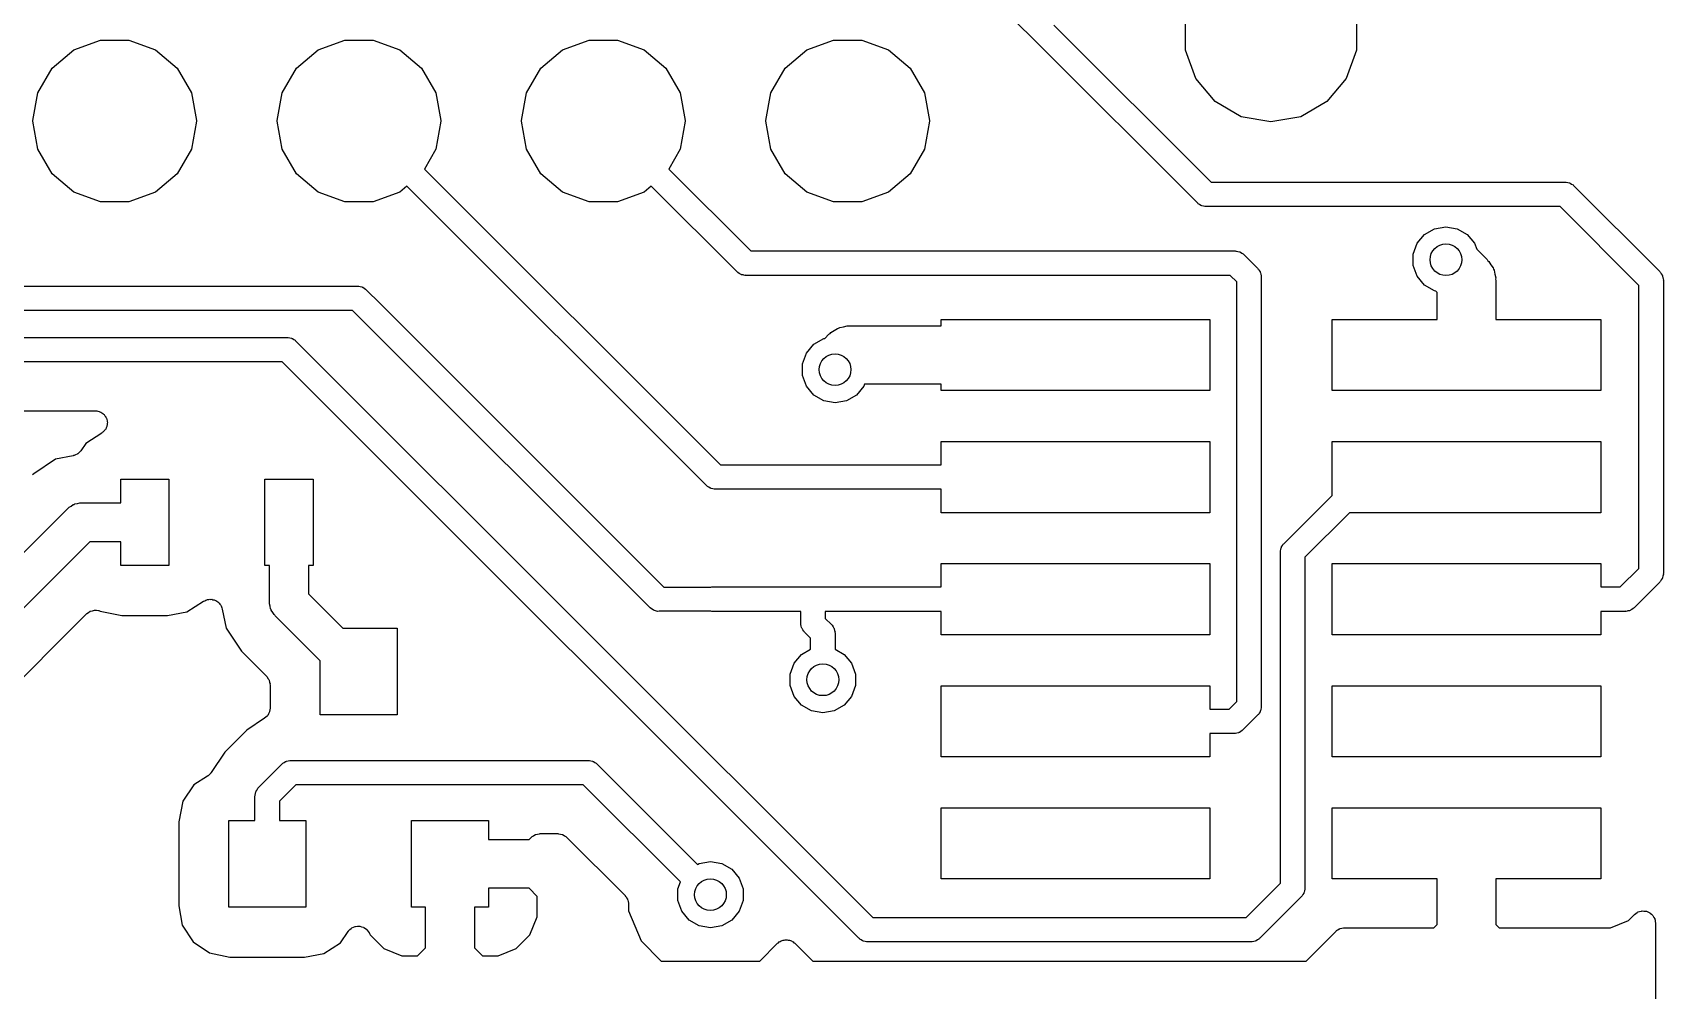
# Model space of a CAD drawing. Extents: x -71.9 to -7.4, y 11.1 to 59.4.
# Drawn here: x -24.34 to -7.39, y 41.11 to 51.07 of the extents above; entities that cross this region are included whole.
import ezdxf

# ---------------------------------------------------------------- set-up
doc = ezdxf.new("R2010")
doc.units = 0
doc.header["$MEASUREMENT"] = 0
doc.layers.add('BLACK', color=7, linetype='CONTINUOUS')

msp = doc.modelspace()

# ---------------------------------------------------------------- linework, layer by layer
at = {"layer": 'Black'}
for p, q in [((-13.9064, 50.9682), (-14.6512, 51.713)), ((-12.3594, 50.886), (-12.3594, 51.1998)), ((-10.5799, 51.1998), (-10.5799, 50.886)), ((-13.7268, 51.1478), (-12.0927, 49.5137)), ((-24.1411, 50.6996), (-23.915, 50.8894)), ((-23.915, 50.8894), (-23.6376, 50.9903)), ((-23.6376, 50.9903), (-23.3424, 50.9903)), ((-23.3424, 50.9903), (-23.065, 50.8894)), ((-23.065, 50.8894), (-22.8389, 50.6996)), ((-21.6011, 50.6996), (-21.375, 50.8894)), ((-21.375, 50.8894), (-21.0976, 50.9903)), ((-21.0976, 50.9903), (-20.8024, 50.9903)), ((-20.8024, 50.9903), (-20.525, 50.8894)), ((-20.525, 50.8894), (-20.2989, 50.6996)), ((-19.0611, 50.6996), (-18.835, 50.8894)), ((-18.835, 50.8894), (-18.5576, 50.9903)), ((-18.5576, 50.9903), (-18.2624, 50.9903)), ((-18.2624, 50.9903), (-17.985, 50.8894)), ((-17.985, 50.8894), (-17.7589, 50.6996)), ((-16.5211, 50.6996), (-16.295, 50.8894)), ((-16.295, 50.8894), (-16.0176, 50.9903)), ((-16.0176, 50.9903), (-15.7224, 50.9903)), ((-15.7224, 50.9903), (-15.445, 50.8894)), ((-15.445, 50.8894), (-15.2189, 50.6996)), ((-12.2351, 49.2969), (-13.9064, 50.9682)), ((-13.9064, 50.9682), (-13.9064, 50.9682)), ((-12.252, 50.5912), (-12.3594, 50.886)), ((-10.5799, 50.886), (-10.6872, 50.5912)), ((-24.2887, 50.444), (-24.1411, 50.6996)), ((-22.8389, 50.6996), (-22.6913, 50.444)), ((-21.7487, 50.444), (-21.6011, 50.6996)), ((-20.2989, 50.6996), (-20.1513, 50.444)), ((-19.2087, 50.444), (-19.0611, 50.6996)), ((-17.7589, 50.6996), (-17.6113, 50.444)), ((-16.6687, 50.444), (-16.5211, 50.6996)), ((-15.2189, 50.6996), (-15.0713, 50.444)), ((-12.0504, 50.3508), (-12.252, 50.5912)), ((-10.6872, 50.5912), (-10.8889, 50.3508)), ((-24.34, 50.1532), (-24.2887, 50.444)), ((-22.6913, 50.444), (-22.64, 50.1532)), ((-21.8, 50.1532), (-21.7487, 50.444)), ((-20.1513, 50.444), (-20.1, 50.1532)), ((-19.26, 50.1532), (-19.2087, 50.444)), ((-17.6113, 50.444), (-17.56, 50.1532)), ((-16.72, 50.1532), (-16.6687, 50.444)), ((-15.0713, 50.444), (-15.02, 50.1532)), ((-11.7786, 50.1939), (-12.0504, 50.3508)), ((-10.8889, 50.3508), (-11.1606, 50.1939)), ((-11.4696, 50.1395), (-11.7786, 50.1939)), ((-11.1606, 50.1939), (-11.4696, 50.1395)), ((-24.34, 50.1468), (-24.34, 50.1532)), ((-24.2887, 49.856), (-24.34, 50.1468)), ((-22.64, 50.1468), (-22.6913, 49.856)), ((-22.64, 50.1532), (-22.64, 50.1468)), ((-21.8, 50.1468), (-21.8, 50.1532)), ((-21.7487, 49.856), (-21.8, 50.1468)), ((-20.1, 50.1468), (-20.1513, 49.856)), ((-20.1, 50.1532), (-20.1, 50.1468)), ((-19.26, 50.1468), (-19.26, 50.1532)), ((-19.2087, 49.856), (-19.26, 50.1468)), ((-17.56, 50.1468), (-17.6113, 49.856)), ((-17.56, 50.1532), (-17.56, 50.1468)), ((-16.72, 50.1468), (-16.72, 50.1532)), ((-16.6687, 49.856), (-16.72, 50.1468)), ((-15.02, 50.1468), (-15.0713, 49.856)), ((-15.02, 50.1532), (-15.02, 50.1468)), ((-24.1411, 49.6004), (-24.2887, 49.856)), ((-22.6913, 49.856), (-22.8389, 49.6004)), ((-21.6011, 49.6004), (-21.7487, 49.856)), ((-20.1513, 49.856), (-20.2703, 49.6499)), ((-19.0611, 49.6004), (-19.2087, 49.856)), ((-17.6113, 49.856), (-17.7303, 49.6499)), ((-16.5211, 49.6004), (-16.6687, 49.856)), ((-15.0713, 49.856), (-15.2189, 49.6004)), ((-23.915, 49.4106), (-24.1411, 49.6004)), ((-22.8389, 49.6004), (-23.065, 49.4106)), ((-21.375, 49.4106), (-21.6011, 49.6004)), ((-20.2703, 49.6499), (-17.1928, 46.5724)), ((-18.835, 49.4106), (-19.0611, 49.6004)), ((-17.7303, 49.6499), (-16.8778, 48.7974)), ((-16.295, 49.4106), (-16.5211, 49.6004)), ((-15.2189, 49.6004), (-15.445, 49.4106)), ((-12.0927, 49.5137), (-8.4115, 49.5137)), ((-8.4115, 49.5137), (-8.406, 49.5127)), ((-8.406, 49.5127), (-8.4004, 49.5132)), ((-8.4004, 49.5132), (-8.3844, 49.5089)), ((-8.3844, 49.5089), (-8.368, 49.5061)), ((-8.368, 49.5061), (-8.3632, 49.5033)), ((-8.3632, 49.5033), (-8.3578, 49.5018)), ((-8.3578, 49.5018), (-8.3442, 49.4923)), ((-23.6376, 49.3097), (-23.915, 49.4106)), ((-23.065, 49.4106), (-23.3424, 49.3097)), ((-21.0976, 49.3097), (-21.375, 49.4106)), ((-20.525, 49.4106), (-20.8024, 49.3097)), ((-20.4517, 49.4721), (-20.525, 49.4106)), ((-17.3405, 46.3609), (-20.4517, 49.4721)), ((-18.5576, 49.3097), (-18.835, 49.4106)), ((-17.985, 49.4106), (-18.2624, 49.3097)), ((-17.9117, 49.4721), (-17.985, 49.4106)), ((-17.0202, 48.5806), (-17.9117, 49.4721)), ((-16.0176, 49.3097), (-16.295, 49.4106)), ((-15.445, 49.4106), (-15.7224, 49.3097)), ((-8.3442, 49.4923), (-8.3299, 49.484)), ((-8.3299, 49.484), (-8.3262, 49.4797)), ((-8.3262, 49.4797), (-8.3217, 49.4765)), ((-8.3217, 49.4765), (-7.4276, 48.5824)), ((-23.3424, 49.3097), (-23.6376, 49.3097)), ((-20.8024, 49.3097), (-21.0976, 49.3097)), ((-18.2624, 49.3097), (-18.5576, 49.3097)), ((-15.7224, 49.3097), (-16.0176, 49.3097)), ((-12.2305, 49.2937), (-12.2351, 49.2969)), ((-12.2269, 49.2894), (-12.2305, 49.2937)), ((-12.2125, 49.2811), (-12.2269, 49.2894)), ((-12.199, 49.2716), (-12.2125, 49.2811)), ((-12.1936, 49.2702), (-12.199, 49.2716)), ((-12.1887, 49.2674), (-12.1936, 49.2702)), ((-12.1724, 49.2645), (-12.1887, 49.2674)), ((-12.1563, 49.2602), (-12.1724, 49.2645)), ((-12.1508, 49.2607), (-12.1563, 49.2602)), ((-12.1453, 49.2597), (-12.1508, 49.2607)), ((-8.4641, 49.2597), (-12.1453, 49.2597)), ((-7.6444, 48.44), (-8.4641, 49.2597)), ((-9.8722, 48.9697), (-9.7687, 49.0295)), ((-9.7687, 49.0295), (-9.651, 49.0502)), ((-9.651, 49.0502), (-9.5333, 49.0295)), ((-9.5333, 49.0295), (-9.4298, 48.9697)), ((-9.99, 48.7658), (-9.9491, 48.8781)), ((-9.9491, 48.8781), (-9.8722, 48.9697)), ((-9.4298, 48.9697), (-9.3529, 48.8781)), ((-9.3529, 48.8781), (-9.3305, 48.8166)), ((-16.8778, 48.7974), (-16.57, 48.7974)), ((-16.57, 48.7974), (-11.8405, 48.7974)), ((-11.8405, 48.7974), (-11.835, 48.7965)), ((-11.835, 48.7965), (-11.8294, 48.797)), ((-11.8294, 48.797), (-11.8134, 48.7927)), ((-11.8134, 48.7927), (-11.797, 48.7898)), ((-11.797, 48.7898), (-11.7922, 48.787)), ((-11.7922, 48.787), (-11.7868, 48.7855)), ((-11.7868, 48.7855), (-11.7732, 48.776)), ((-11.7732, 48.776), (-11.7588, 48.7677)), ((-11.7588, 48.7677), (-11.7553, 48.7634)), ((-11.7553, 48.7634), (-11.7507, 48.7602)), ((-11.7507, 48.7602), (-11.6084, 48.618)), ((-9.99, 48.6462), (-9.99, 48.7658)), ((-9.3305, 48.8166), (-9.2216, 48.7077)), ((-9.2216, 48.7077), (-9.2139, 48.6967)), ((-9.2139, 48.6967), (-9.2036, 48.6881)), ((-9.2036, 48.6881), (-9.1837, 48.6536)), ((-9.1837, 48.6536), (-9.1609, 48.621)), ((-17.0157, 48.5774), (-17.0202, 48.5806)), ((-17.0121, 48.5732), (-17.0157, 48.5774)), ((-16.9977, 48.5649), (-17.0121, 48.5732)), ((-16.9841, 48.5553), (-16.9977, 48.5649)), ((-16.9787, 48.5539), (-16.9841, 48.5553)), ((-16.9739, 48.5511), (-16.9787, 48.5539)), ((-16.9575, 48.5482), (-16.9739, 48.5511)), ((-16.9415, 48.5439), (-16.9575, 48.5482)), ((-16.9359, 48.5444), (-16.9415, 48.5439)), ((-16.9304, 48.5434), (-16.9359, 48.5444)), ((-16.57, 48.5434), (-16.9304, 48.5434)), ((-11.8931, 48.5434), (-16.57, 48.5434)), ((-11.8252, 48.4756), (-11.8931, 48.5434)), ((-11.6084, 48.618), (-11.6052, 48.6134)), ((-11.6052, 48.6134), (-11.601, 48.6098)), ((-11.601, 48.6098), (-11.5927, 48.5955)), ((-11.5927, 48.5955), (-11.5831, 48.5819)), ((-11.5831, 48.5819), (-11.5817, 48.5765)), ((-11.5817, 48.5765), (-11.5789, 48.5716)), ((-11.5789, 48.5716), (-11.576, 48.5553)), ((-11.576, 48.5553), (-11.5717, 48.5393)), ((-11.5717, 48.5393), (-11.5722, 48.5337)), ((-11.5722, 48.5337), (-11.5712, 48.5282)), ((-11.5712, 48.5282), (-11.5712, 44.0578)), ((-9.9491, 48.5339), (-9.99, 48.6462)), ((-9.8722, 48.4423), (-9.9491, 48.5339)), ((-9.1609, 48.621), (-9.1574, 48.608)), ((-9.1574, 48.608), (-9.1507, 48.5964)), ((-9.1507, 48.5964), (-9.1438, 48.5572)), ((-9.1438, 48.5572), (-9.1335, 48.5187)), ((-9.1335, 48.5187), (-9.1347, 48.5053)), ((-9.1347, 48.5053), (-9.1323, 48.4921)), ((-9.1323, 48.4921), (-9.1323, 48.0854)), ((-7.4276, 48.5824), (-7.4244, 48.5779)), ((-7.4244, 48.5779), (-7.4201, 48.5743)), ((-7.4201, 48.5743), (-7.4118, 48.5599)), ((-7.4118, 48.5599), (-7.4023, 48.5463)), ((-7.4023, 48.5463), (-7.4009, 48.5409)), ((-7.4009, 48.5409), (-7.3981, 48.5361)), ((-7.3981, 48.5361), (-7.3952, 48.5197)), ((-7.3952, 48.5197), (-7.3909, 48.5037)), ((-7.3909, 48.5037), (-7.3914, 48.4981)), ((-7.3914, 48.4981), (-7.3904, 48.4926)), ((-7.3904, 48.4926), (-7.3904, 45.4436)), ((-52.052, 48.4317), (-20.9642, 48.4317)), ((-20.9642, 48.4317), (-20.9587, 48.4307)), ((-20.9587, 48.4307), (-20.9531, 48.4312)), ((-20.9531, 48.4312), (-20.9371, 48.4269)), ((-20.9371, 48.4269), (-20.9207, 48.424)), ((-20.9207, 48.424), (-20.9159, 48.4212)), ((-20.9159, 48.4212), (-20.9105, 48.4198)), ((-20.9105, 48.4198), (-20.8969, 48.4103)), ((-20.8969, 48.4103), (-20.8825, 48.402)), ((-20.8825, 48.402), (-20.8789, 48.3977)), ((-20.8789, 48.3977), (-20.8744, 48.3945)), ((-20.8744, 48.3945), (-20.7302, 48.2504)), ((-11.8252, 44.1104), (-11.8252, 48.4756)), ((-9.7687, 48.3825), (-9.8722, 48.4423)), ((-9.7564, 48.3804), (-9.7687, 48.3825)), ((-9.7419, 48.3659), (-9.7564, 48.3804)), ((-9.7419, 48.0854), (-9.7419, 48.3659)), ((-7.6444, 45.4962), (-7.6444, 48.44)), ((-21.0168, 48.1777), (-52.1046, 48.1777)), ((-20.9098, 48.0707), (-21.0168, 48.1777)), ((-20.7302, 48.2504), (-17.7803, 45.3004)), ((-17.9247, 45.0856), (-20.9098, 48.0707)), ((-16.01, 47.9688), (-15.9774, 47.9916)), ((-15.9774, 47.9916), (-15.9645, 47.9951)), ((-15.9645, 47.9951), (-15.9528, 48.0018)), ((-15.9528, 48.0018), (-15.9136, 48.0087)), ((-15.9136, 48.0087), (-15.8752, 48.019)), ((-15.8752, 48.019), (-15.8618, 48.0179)), ((-15.8618, 48.0179), (-15.8486, 48.0202)), ((-15.8486, 48.0202), (-14.8996, 48.0202)), ((-14.8996, 48.0202), (-14.8996, 48.0854)), ((-14.8996, 48.0854), (-12.1046, 48.0854)), ((-12.1046, 48.0854), (-12.1046, 47.3454)), ((-10.8346, 47.3454), (-10.8346, 48.0854)), ((-10.8346, 48.0854), (-9.7419, 48.0854)), ((-9.1323, 48.0854), (-8.0396, 48.0854)), ((-8.0396, 48.0854), (-8.0396, 47.3454)), ((-52.2958, 47.8983), (-21.6957, 47.8983)), ((-21.6957, 47.8983), (-21.6902, 47.8973)), ((-21.6902, 47.8973), (-21.6846, 47.8978)), ((-21.6846, 47.8978), (-21.6686, 47.8935)), ((-21.6686, 47.8935), (-21.6522, 47.8906)), ((-21.6522, 47.8906), (-21.6474, 47.8878)), ((-21.6474, 47.8878), (-21.642, 47.8864)), ((-21.642, 47.8864), (-21.6284, 47.8769)), ((-21.6284, 47.8769), (-21.614, 47.8686)), ((-21.614, 47.8686), (-21.6105, 47.8643)), ((-21.6105, 47.8643), (-21.6059, 47.8611)), ((-21.6059, 47.8611), (-15.6099, 41.8651)), ((-16.2991, 47.7351), (-16.2223, 47.8267)), ((-16.2223, 47.8267), (-16.1187, 47.8865)), ((-16.1187, 47.8865), (-16.1064, 47.8886)), ((-16.1064, 47.8886), (-16.0641, 47.9309)), ((-16.0641, 47.9309), (-16.0531, 47.9386)), ((-16.0531, 47.9386), (-16.0445, 47.9489)), ((-16.0445, 47.9489), (-16.01, 47.9688)), ((-21.7483, 47.6443), (-51.6659, 47.6443)), ((-15.7523, 41.6483), (-21.7483, 47.6443)), ((-16.34, 47.6228), (-16.2991, 47.7351)), ((-16.34, 47.5032), (-16.34, 47.6228)), ((-16.2991, 47.3909), (-16.34, 47.5032)), ((-16.2223, 47.2993), (-16.2991, 47.3909)), ((-16.1187, 47.2395), (-16.2223, 47.2993)), ((-15.7797, 47.2993), (-15.8833, 47.2395)), ((-15.7029, 47.3909), (-15.7797, 47.2993)), ((-15.6957, 47.4106), (-15.7029, 47.3909)), ((-14.8996, 47.4106), (-15.6957, 47.4106)), ((-14.8996, 47.3454), (-14.8996, 47.4106)), ((-12.1046, 47.3454), (-14.8996, 47.3454)), ((-8.0396, 47.3454), (-10.8346, 47.3454)), ((-31.3426, 47.1363), (-23.6926, 47.1363)), ((-23.6926, 47.1363), (-23.6847, 47.1349)), ((-23.6847, 47.1349), (-23.6766, 47.1353)), ((-23.6766, 47.1353), (-23.6631, 47.1311)), ((-23.6631, 47.1311), (-23.6492, 47.1286)), ((-23.6492, 47.1286), (-23.6422, 47.1246)), ((-16.001, 47.2188), (-16.1187, 47.2395)), ((-15.8833, 47.2395), (-16.001, 47.2188)), ((-23.6422, 47.1246), (-23.6345, 47.1222)), ((-23.6345, 47.1222), (-23.6232, 47.1136)), ((-23.6232, 47.1136), (-23.611, 47.1066)), ((-23.611, 47.1066), (-23.6058, 47.1004)), ((-23.6058, 47.1004), (-23.5994, 47.0955)), ((-23.5994, 47.0955), (-23.5917, 47.0836)), ((-23.5917, 47.0836), (-23.5827, 47.0728)), ((-23.5827, 47.0728), (-23.5799, 47.0652)), ((-23.5778, 46.9591), (-23.5827, 46.9458)), ((-23.5799, 47.0652), (-23.5755, 47.0584)), ((-23.5713, 46.9716), (-23.5778, 46.9591)), ((-23.5755, 47.0584), (-23.5724, 47.0446)), ((-23.5724, 47.0446), (-23.5676, 47.0313)), ((-23.5703, 46.9796), (-23.5713, 46.9716)), ((-23.5676, 46.9872), (-23.5703, 46.9796)), ((-23.5676, 47.0313), (-23.5676, 47.0233)), ((-23.5676, 47.0233), (-23.5658, 47.0154)), ((-23.5658, 47.0154), (-23.5676, 47.0014)), ((-23.5676, 47.0014), (-23.5676, 46.9872)), ((-23.7883, 46.7967), (-23.8409, 46.7197)), ((-23.6239, 46.9025), (-23.7883, 46.7967)), ((-23.618, 46.908), (-23.6239, 46.9025)), ((-23.611, 46.912), (-23.618, 46.908)), ((-23.6019, 46.9228), (-23.611, 46.912)), ((-23.5915, 46.9324), (-23.6019, 46.9228)), ((-23.5878, 46.9396), (-23.5915, 46.9324)), ((-23.5827, 46.9458), (-23.5878, 46.9396)), ((-14.8996, 46.5724), (-14.8996, 46.8154)), ((-14.8996, 46.8154), (-12.1046, 46.8154)), ((-12.1046, 46.8154), (-12.1046, 46.0754)), ((-10.8346, 46.255), (-10.8346, 46.8154)), ((-10.8346, 46.8154), (-8.0396, 46.8154)), ((-8.0396, 46.8154), (-8.0396, 46.0754)), ((-24.1048, 46.6303), (-24.3302, 46.4797)), ((-23.921, 46.6668), (-24.1048, 46.6303)), ((-23.9164, 46.6686), (-23.921, 46.6668)), ((-23.9115, 46.6691), (-23.9164, 46.6686)), ((-23.8959, 46.6766), (-23.9115, 46.6691)), ((-23.8799, 46.6828), (-23.8959, 46.6766)), ((-23.8761, 46.6861), (-23.8799, 46.6828)), ((-23.8717, 46.6882), (-23.8761, 46.6861)), ((-23.8596, 46.7005), (-23.8717, 46.6882)), ((-23.8467, 46.7119), (-23.8596, 46.7005)), ((-23.8443, 46.7162), (-23.8467, 46.7119)), ((-23.8409, 46.7197), (-23.8443, 46.7162)), ((-24.3302, 46.4797), (-24.3453, 46.4695)), ((-17.1928, 46.5724), (-14.8996, 46.5724)), ((-23.4272, 46.1787), (-23.4272, 46.4255)), ((-23.4272, 46.4255), (-22.9272, 46.4255)), ((-22.9272, 46.4255), (-22.9272, 45.5255)), ((-21.9272, 45.5255), (-21.9272, 46.4255)), ((-21.9272, 46.4255), (-21.4272, 46.4255)), ((-21.4272, 46.4255), (-21.4272, 45.5255)), ((-17.3352, 46.3556), (-17.3405, 46.3609)), ((-17.3405, 46.3609), (-17.3405, 46.3609)), ((-17.3306, 46.3524), (-17.3352, 46.3556)), ((-17.327, 46.3481), (-17.3306, 46.3524)), ((-17.3127, 46.3398), (-17.327, 46.3481)), ((-17.2991, 46.3303), (-17.3127, 46.3398)), ((-17.2937, 46.3289), (-17.2991, 46.3303)), ((-17.2888, 46.3261), (-17.2937, 46.3289)), ((-17.2725, 46.3232), (-17.2888, 46.3261)), ((-17.2565, 46.3189), (-17.2725, 46.3232)), ((-17.2509, 46.3194), (-17.2565, 46.3189)), ((-17.2454, 46.3184), (-17.2509, 46.3194)), ((-14.8996, 46.3184), (-17.2454, 46.3184)), ((-14.8996, 46.0754), (-14.8996, 46.3184)), ((-27.0039, 43.0926), (-23.9773, 46.1192)), ((-23.9773, 46.1192), (-23.97, 46.1243)), ((-23.97, 46.1243), (-23.9642, 46.1312)), ((-23.9642, 46.1312), (-23.9412, 46.1444)), ((-23.9412, 46.1444), (-23.9195, 46.1597)), ((-23.9195, 46.1597), (-23.9108, 46.162)), ((-23.9108, 46.162), (-23.9031, 46.1664)), ((-23.9031, 46.1664), (-23.8769, 46.1711)), ((-23.8769, 46.1711), (-23.8513, 46.1779)), ((-23.8513, 46.1779), (-23.8424, 46.1771)), ((-23.8424, 46.1771), (-23.8336, 46.1787)), ((-23.8336, 46.1787), (-23.4272, 46.1787)), ((-11.334, 45.7556), (-10.8346, 46.255)), ((-12.1046, 46.0754), (-14.8996, 46.0754)), ((-10.655, 46.0754), (-11.1172, 45.6132)), ((-8.0396, 46.0754), (-10.655, 46.0754)), ((-23.7494, 45.7723), (-26.776, 42.7457)), ((-23.4272, 45.7723), (-23.7494, 45.7723)), ((-23.4272, 45.5255), (-23.4272, 45.7723)), ((-11.3712, 45.6658), (-11.3703, 45.6713)), ((-11.3712, 42.2225), (-11.3712, 45.6658)), ((-11.3707, 45.6769), (-11.3665, 45.6929)), ((-11.3703, 45.6713), (-11.3707, 45.6769)), ((-11.3665, 45.6929), (-11.3636, 45.7092)), ((-11.3636, 45.7092), (-11.3608, 45.7141)), ((-11.3608, 45.7141), (-11.3593, 45.7195)), ((-11.3593, 45.7195), (-11.3498, 45.7331)), ((-11.3498, 45.7331), (-11.3415, 45.7474)), ((-11.3415, 45.7474), (-11.3372, 45.751)), ((-11.3372, 45.751), (-11.334, 45.7556)), ((-11.1172, 45.6132), (-11.1172, 42.1699)), ((-22.9272, 45.5255), (-23.4272, 45.5255)), ((-21.8804, 45.5255), (-21.9272, 45.5255)), ((-21.8804, 45.146), (-21.8804, 45.5255)), ((-21.4272, 45.5255), (-21.474, 45.5255)), ((-21.474, 45.5255), (-21.474, 45.2302)), ((-14.8996, 45.3024), (-14.8996, 45.5454)), ((-14.8996, 45.5454), (-12.1046, 45.5454)), ((-12.1046, 45.5454), (-12.1046, 44.8054)), ((-10.8346, 44.8054), (-10.8346, 45.5454)), ((-10.8346, 45.5454), (-8.0396, 45.5454)), ((-8.0396, 45.5454), (-8.0396, 45.3024)), ((-7.8383, 45.3024), (-7.6444, 45.4962)), ((-7.3909, 45.4326), (-7.3952, 45.4165)), ((-7.3904, 45.4436), (-7.3914, 45.4381)), ((-7.3914, 45.4381), (-7.3909, 45.4326)), ((-17.7803, 45.3004), (-17.2925, 45.3004)), ((-17.2925, 45.3004), (-17.2812, 45.3024)), ((-17.2812, 45.3024), (-16.2296, 45.3024)), ((-16.2296, 45.3024), (-15.1536, 45.3024)), ((-15.1536, 45.3024), (-14.8996, 45.3024)), ((-8.0396, 45.3024), (-7.8383, 45.3024)), ((-7.4276, 45.3538), (-7.6958, 45.0856)), ((-7.4244, 45.3584), (-7.4276, 45.3538)), ((-7.4201, 45.362), (-7.4244, 45.3584)), ((-7.4118, 45.3764), (-7.4201, 45.362)), ((-7.4023, 45.39), (-7.4118, 45.3764)), ((-7.4009, 45.3954), (-7.4023, 45.39)), ((-7.3981, 45.4002), (-7.4009, 45.3954)), ((-7.3952, 45.4165), (-7.3981, 45.4002)), ((-22.7397, 45.0426), (-22.5647, 45.1552)), ((-22.5647, 45.1552), (-22.5529, 45.1601)), ((-22.5529, 45.1601), (-22.542, 45.1668)), ((-22.542, 45.1668), (-22.5327, 45.1686)), ((-22.5327, 45.1686), (-22.524, 45.1723)), ((-22.524, 45.1723), (-22.5113, 45.1729)), ((-22.5113, 45.1729), (-22.4988, 45.1754)), ((-22.4988, 45.1754), (-22.4894, 45.1739)), ((-22.4894, 45.1739), (-22.48, 45.1744)), ((-22.48, 45.1744), (-22.4678, 45.1706)), ((-22.4678, 45.1706), (-22.4552, 45.1687)), ((-22.4552, 45.1687), (-22.4469, 45.1641)), ((-22.4469, 45.1641), (-22.4379, 45.1613)), ((-22.4379, 45.1613), (-22.4277, 45.1536)), ((-22.4277, 45.1536), (-22.4165, 45.1474)), ((-22.4165, 45.1474), (-22.4103, 45.1403)), ((-22.4103, 45.1403), (-22.4027, 45.1346)), ((-22.4027, 45.1346), (-22.3958, 45.1239)), ((-22.3958, 45.1239), (-22.3874, 45.1143)), ((-22.3874, 45.1143), (-22.384, 45.1055)), ((-22.384, 45.1055), (-22.3789, 45.0975)), ((-22.3789, 45.0975), (-22.3761, 45.0851)), ((-21.8788, 45.1372), (-21.8804, 45.146)), ((-21.8796, 45.1283), (-21.8788, 45.1372)), ((-21.8728, 45.1027), (-21.8796, 45.1283)), ((-21.8681, 45.0765), (-21.8728, 45.1027)), ((-21.474, 45.2302), (-21.1166, 44.8728)), ((-26.408, 42.3953), (-23.7781, 45.0252)), ((-23.7781, 45.0252), (-23.7606, 45.0374)), ((-23.7606, 45.0374), (-23.7433, 45.0499)), ((-23.7433, 45.0499), (-23.7426, 45.0501)), ((-23.7426, 45.0501), (-23.742, 45.0505)), ((-23.742, 45.0505), (-23.7213, 45.056)), ((-23.7213, 45.056), (-23.7008, 45.0618)), ((-23.7008, 45.0618), (-23.7001, 45.0617)), ((-23.7001, 45.0617), (-23.6994, 45.0619)), ((-23.6994, 45.0619), (-23.6781, 45.06)), ((-23.6781, 45.06), (-23.6569, 45.0584)), ((-23.6569, 45.0584), (-23.6562, 45.0581)), ((-23.6562, 45.0581), (-23.6555, 45.0581)), ((-23.6555, 45.0581), (-23.6396, 45.0506)), ((-23.6396, 45.0506), (-23.4145, 45.0051)), ((-23.4145, 45.0051), (-22.939, 45.0051)), ((-22.939, 45.0051), (-22.7397, 45.0426)), ((-22.3761, 45.0851), (-22.3714, 45.0732)), ((-22.3714, 45.0732), (-22.332, 44.8748)), ((-21.8637, 45.0688), (-21.8681, 45.0765)), ((-21.8614, 45.0601), (-21.8637, 45.0688)), ((-21.8461, 45.0384), (-21.8614, 45.0601)), ((-21.8329, 45.0154), (-21.8461, 45.0384)), ((-21.826, 45.0096), (-21.8329, 45.0154)), ((-21.8209, 45.0023), (-21.826, 45.0096)), ((-21.354, 44.5354), (-21.8209, 45.0023)), ((-17.8886, 45.0603), (-17.9247, 45.0856)), ((-17.8459, 45.0489), (-17.8886, 45.0603)), ((-17.8286, 45.0504), (-17.8459, 45.0489)), ((-17.2925, 45.0504), (-17.8286, 45.0504)), ((-17.2812, 45.0484), (-17.2925, 45.0504)), ((-16.3566, 45.0484), (-17.2812, 45.0484)), ((-16.3566, 44.9237), (-16.3566, 45.0484)), ((-16.3556, 44.9182), (-16.3566, 44.9237)), ((-15.1536, 45.0484), (-16.1026, 45.0484)), ((-16.1026, 45.0484), (-16.1026, 44.9763)), ((-16.1026, 44.9763), (-16.0382, 44.9119)), ((-14.8996, 45.0484), (-15.1536, 45.0484)), ((-14.8996, 44.8054), (-14.8996, 45.0484)), ((-7.7856, 45.0484), (-8.0396, 45.0484)), ((-8.0396, 45.0484), (-8.0396, 44.8054)), ((-7.7801, 45.0494), (-7.7856, 45.0484)), ((-7.7746, 45.0489), (-7.7801, 45.0494)), ((-7.7585, 45.0532), (-7.7746, 45.0489)), ((-7.7422, 45.0561), (-7.7585, 45.0532)), ((-7.7374, 45.0589), (-7.7422, 45.0561)), ((-7.732, 45.0603), (-7.7374, 45.0589)), ((-7.7184, 45.0698), (-7.732, 45.0603)), ((-7.704, 45.0781), (-7.7184, 45.0698)), ((-7.7004, 45.0824), (-7.704, 45.0781)), ((-7.6958, 45.0856), (-7.7004, 45.0824)), ((-22.332, 44.8748), (-22.1713, 44.6343)), ((-21.1166, 44.8728), (-20.554, 44.8728)), ((-20.554, 44.8728), (-20.554, 43.9728)), ((-16.3561, 44.9127), (-16.3556, 44.9182)), ((-16.3518, 44.8966), (-16.3561, 44.9127)), ((-16.3489, 44.8803), (-16.3518, 44.8966)), ((-16.3461, 44.8755), (-16.3489, 44.8803)), ((-16.3447, 44.8701), (-16.3461, 44.8755)), ((-16.3352, 44.8565), (-16.3447, 44.8701)), ((-16.3269, 44.8421), (-16.3352, 44.8565)), ((-16.3226, 44.8385), (-16.3269, 44.8421)), ((-16.3194, 44.8339), (-16.3226, 44.8385)), ((-16.255, 44.7695), (-16.3194, 44.8339)), ((-16.255, 44.6553), (-16.255, 44.7695)), ((-16.0382, 44.9119), (-16.035, 44.9074)), ((-16.035, 44.9074), (-16.0307, 44.9038)), ((-16.0307, 44.9038), (-16.0224, 44.8894)), ((-16.0224, 44.8894), (-16.0129, 44.8758)), ((-16.0129, 44.8758), (-16.0115, 44.8704)), ((-16.0115, 44.8704), (-16.0087, 44.8656)), ((-16.0087, 44.8656), (-16.0058, 44.8492)), ((-16.0058, 44.8492), (-16.0015, 44.8332)), ((-16.0015, 44.8332), (-16.002, 44.8276)), ((-16.002, 44.8276), (-16.001, 44.8221)), ((-16.001, 44.8221), (-16.001, 44.6553)), ((-12.1046, 44.8054), (-14.8996, 44.8054)), ((-8.0396, 44.8054), (-10.8346, 44.8054)), ((-22.1713, 44.6343), (-21.9116, 44.3746)), ((-16.4261, 44.5093), (-16.3493, 44.6009)), ((-16.3493, 44.6009), (-16.255, 44.6553)), ((-16.001, 44.6553), (-15.9067, 44.6009)), ((-15.9067, 44.6009), (-15.8299, 44.5093)), ((-21.354, 43.9728), (-21.354, 44.5354)), ((-16.467, 44.397), (-16.4261, 44.5093)), ((-15.8299, 44.5093), (-15.789, 44.397)), ((-21.9116, 44.3746), (-21.9084, 44.3701)), ((-21.9084, 44.3701), (-21.9042, 44.3665)), ((-21.9042, 44.3665), (-21.8959, 44.3521)), ((-21.8959, 44.3521), (-21.8863, 44.3385)), ((-21.8863, 44.3385), (-21.8849, 44.3331)), ((-21.8849, 44.3331), (-21.8821, 44.3283)), ((-21.8821, 44.3283), (-21.8792, 44.3119)), ((-21.8792, 44.3119), (-21.8749, 44.2959)), ((-21.8749, 44.2959), (-21.8754, 44.2903)), ((-21.8754, 44.2903), (-21.8744, 44.2848)), ((-21.8744, 44.2848), (-21.8744, 44.0419)), ((-16.467, 44.2774), (-16.467, 44.397)), ((-16.4261, 44.1651), (-16.467, 44.2774)), ((-15.789, 44.2774), (-15.8299, 44.1651)), ((-15.789, 44.397), (-15.789, 44.2774)), ((-14.8996, 43.5354), (-14.8996, 44.2754)), ((-14.8996, 44.2754), (-12.1046, 44.2754)), ((-12.1046, 44.2754), (-12.1046, 44.0324)), ((-10.8346, 43.5354), (-10.8346, 44.2754)), ((-10.8346, 44.2754), (-8.0396, 44.2754)), ((-8.0396, 44.2754), (-8.0396, 43.5354)), ((-16.3493, 44.0735), (-16.4261, 44.1651)), ((-15.8299, 44.1651), (-15.9067, 44.0735)), ((-11.9032, 44.0324), (-11.8252, 44.1104)), ((-21.9309, 43.9363), (-22.1167, 43.8122)), ((-21.9179, 43.9487), (-21.9309, 43.9363)), ((-21.9042, 43.9603), (-21.9179, 43.9487)), ((-21.9021, 43.9639), (-21.9042, 43.9603)), ((-21.899, 43.9668), (-21.9021, 43.9639)), ((-21.8911, 43.9829), (-21.899, 43.9668)), ((-21.8821, 43.9985), (-21.8911, 43.9829)), ((-21.8814, 44.0026), (-21.8821, 43.9985)), ((-21.8795, 44.0064), (-21.8814, 44.0026)), ((-21.8776, 44.0242), (-21.8795, 44.0064)), ((-21.8744, 44.0419), (-21.8776, 44.0242)), ((-20.554, 43.9728), (-21.354, 43.9728)), ((-16.2457, 44.0137), (-16.3493, 44.0735)), ((-16.128, 43.993), (-16.2457, 44.0137)), ((-16.0103, 44.0137), (-16.128, 43.993)), ((-15.9067, 44.0735), (-16.0103, 44.0137)), ((-12.1046, 44.0324), (-11.9032, 44.0324)), ((-11.6084, 43.968), (-11.7608, 43.8156)), ((-11.6052, 43.9726), (-11.6084, 43.968)), ((-11.601, 43.9762), (-11.6052, 43.9726)), ((-11.5927, 43.9905), (-11.601, 43.9762)), ((-11.5831, 44.0041), (-11.5927, 43.9905)), ((-11.5817, 44.0095), (-11.5831, 44.0041)), ((-11.5789, 44.0144), (-11.5817, 44.0095)), ((-11.576, 44.0307), (-11.5789, 44.0144)), ((-11.5717, 44.0467), (-11.576, 44.0307)), ((-11.5712, 44.0578), (-11.5722, 44.0523)), ((-11.5722, 44.0523), (-11.5717, 44.0467)), ((-22.1167, 43.8122), (-22.3442, 43.5847)), ((-11.8506, 43.7784), (-12.1046, 43.7784)), ((-12.1046, 43.7784), (-12.1046, 43.5354)), ((-11.8451, 43.7794), (-11.8506, 43.7784)), ((-11.8396, 43.7789), (-11.8451, 43.7794)), ((-11.8235, 43.7832), (-11.8396, 43.7789)), ((-11.8072, 43.7861), (-11.8235, 43.7832)), ((-11.8024, 43.7889), (-11.8072, 43.7861)), ((-11.797, 43.7903), (-11.8024, 43.7889)), ((-11.7834, 43.7998), (-11.797, 43.7903)), ((-11.769, 43.8081), (-11.7834, 43.7998)), ((-11.7654, 43.8124), (-11.769, 43.8081)), ((-11.7608, 43.8156), (-11.7654, 43.8124)), ((-22.3442, 43.5847), (-22.4867, 43.3713)), ((-21.9938, 43.2166), (-21.7486, 43.4618)), ((-21.7486, 43.4618), (-21.744, 43.465)), ((-21.744, 43.465), (-21.7404, 43.4693)), ((-21.7404, 43.4693), (-21.7261, 43.4776)), ((-21.7261, 43.4776), (-21.7125, 43.4871)), ((-21.7125, 43.4871), (-21.7071, 43.4885)), ((-21.7071, 43.4885), (-21.7022, 43.4913)), ((-21.7022, 43.4913), (-21.6859, 43.4942)), ((-21.6859, 43.4942), (-21.6699, 43.4985)), ((-21.6699, 43.4985), (-21.6643, 43.498)), ((-21.6643, 43.498), (-21.6588, 43.499)), ((-21.6588, 43.499), (-18.5664, 43.499)), ((-18.5664, 43.499), (-18.5609, 43.498)), ((-18.5609, 43.498), (-18.5553, 43.4985)), ((-18.5553, 43.4985), (-18.5393, 43.4942)), ((-18.5393, 43.4942), (-18.523, 43.4913)), ((-18.523, 43.4913), (-18.5181, 43.4885)), ((-18.5181, 43.4885), (-18.5127, 43.4871)), ((-18.5127, 43.4871), (-18.4991, 43.4776)), ((-18.4991, 43.4776), (-18.4848, 43.4693)), ((-18.4848, 43.4693), (-18.4812, 43.465)), ((-18.4812, 43.465), (-18.4766, 43.4618)), ((-18.4766, 43.4618), (-17.4307, 42.4159)), ((-12.1046, 43.5354), (-14.8996, 43.5354)), ((-8.0396, 43.5354), (-10.8346, 43.5354)), ((-22.6651, 43.244), (-22.7811, 43.0743)), ((-22.5236, 43.335), (-22.6651, 43.244)), ((-22.5207, 43.3377), (-22.5236, 43.335)), ((-22.5172, 43.3394), (-22.5207, 43.3377)), ((-22.5046, 43.3526), (-22.5172, 43.3394)), ((-22.4912, 43.365), (-22.5046, 43.3526)), ((-22.4894, 43.3685), (-22.4912, 43.365)), ((-22.4867, 43.3713), (-22.4894, 43.3685)), ((-21.6062, 43.245), (-21.777, 43.0742)), ((-18.619, 43.245), (-21.6062, 43.245)), ((-17.6088, 42.2348), (-18.619, 43.245)), ((-22.7811, 43.0743), (-22.8244, 42.8601)), ((-22.031, 43.1268), (-22.03, 43.1323)), ((-22.031, 42.8728), (-22.031, 43.1268)), ((-22.0305, 43.1379), (-22.0262, 43.1539)), ((-22.03, 43.1323), (-22.0305, 43.1379)), ((-22.0262, 43.1539), (-22.0233, 43.1702)), ((-22.0233, 43.1702), (-22.0205, 43.1751)), ((-22.0205, 43.1751), (-22.0191, 43.1805)), ((-22.0191, 43.1805), (-22.0096, 43.1941)), ((-22.0096, 43.1941), (-22.0013, 43.2084)), ((-22.0013, 43.2084), (-21.997, 43.212)), ((-21.997, 43.212), (-21.9938, 43.2166)), ((-21.777, 43.0742), (-21.777, 42.8728)), ((-14.8996, 42.2654), (-14.8996, 43.0054)), ((-14.8996, 43.0054), (-12.1046, 43.0054)), ((-12.1046, 43.0054), (-12.1046, 42.2654)), ((-10.8346, 42.2654), (-10.8346, 43.0054)), ((-10.8346, 43.0054), (-8.0396, 43.0054)), ((-8.0396, 43.0054), (-8.0396, 42.2654)), ((-22.8244, 42.8601), (-22.8244, 41.9846)), ((-22.304, 41.9728), (-22.304, 42.8728)), ((-22.304, 42.8728), (-22.031, 42.8728)), ((-21.777, 42.8728), (-21.504, 42.8728)), ((-21.504, 42.8728), (-21.504, 41.9728)), ((-20.404, 41.9728), (-20.404, 42.8728)), ((-20.404, 42.8728), (-19.604, 42.8728)), ((-19.604, 42.8728), (-19.604, 42.6768)), ((-19.1348, 42.7156), (-19.1212, 42.7251)), ((-19.1212, 42.7251), (-19.1158, 42.7265)), ((-19.1158, 42.7265), (-19.111, 42.7293)), ((-19.111, 42.7293), (-19.0947, 42.7322)), ((-19.0947, 42.7322), (-19.0786, 42.7365)), ((-19.0786, 42.7365), (-19.0731, 42.736)), ((-19.0731, 42.736), (-19.0676, 42.737)), ((-19.0676, 42.737), (-18.882, 42.737)), ((-18.882, 42.737), (-18.8765, 42.736)), ((-18.8765, 42.736), (-18.871, 42.7365)), ((-18.871, 42.7365), (-18.8549, 42.7322)), ((-18.8549, 42.7322), (-18.8386, 42.7293)), ((-18.8386, 42.7293), (-18.8338, 42.7265)), ((-18.8338, 42.7265), (-18.8284, 42.7251)), ((-18.8284, 42.7251), (-18.8148, 42.7156)), ((-19.604, 42.6768), (-19.1804, 42.6768)), ((-19.1804, 42.6768), (-19.1574, 42.6998)), ((-19.1574, 42.6998), (-19.1528, 42.703)), ((-19.1528, 42.703), (-19.1492, 42.7073)), ((-19.1492, 42.7073), (-19.1348, 42.7156)), ((-18.8148, 42.7156), (-18.8004, 42.7073)), ((-18.8004, 42.7073), (-18.7968, 42.703)), ((-18.7968, 42.703), (-18.7922, 42.6998)), ((-18.7922, 42.6998), (-18.1846, 42.0922)), ((-17.4307, 42.4159), (-17.4141, 42.4255)), ((-17.4141, 42.4255), (-17.2964, 42.4462)), ((-17.2964, 42.4462), (-17.1787, 42.4255)), ((-17.1787, 42.4255), (-17.0751, 42.3657)), ((-17.6354, 42.1618), (-17.6088, 42.2348)), ((-17.0751, 42.3657), (-16.9983, 42.2741)), ((-16.9983, 42.2741), (-16.9574, 42.1618)), ((-12.1046, 42.2654), (-14.8996, 42.2654)), ((-11.7286, 41.8651), (-11.3712, 42.2225)), ((-9.7419, 42.2654), (-10.8346, 42.2654)), ((-9.7419, 41.791), (-9.7419, 42.2654)), ((-8.0396, 42.2654), (-9.1323, 42.2654)), ((-9.1323, 42.2654), (-9.1323, 41.791)), ((-19.604, 42.1688), (-19.604, 41.9728)), ((-19.1804, 42.1688), (-19.604, 42.1688)), ((-19.096, 42.0844), (-19.1804, 42.1688)), ((-19.096, 41.8718), (-19.096, 42.0844)), ((-18.1846, 42.0922), (-18.1813, 42.0875)), ((-18.1813, 42.0875), (-18.177, 42.0839)), ((-18.177, 42.0839), (-18.1688, 42.0696)), ((-18.1688, 42.0696), (-18.1593, 42.056)), ((-18.1593, 42.056), (-18.1578, 42.0506)), ((-18.1578, 42.0506), (-18.155, 42.0457)), ((-18.155, 42.0457), (-18.1522, 42.0294)), ((-17.6354, 42.0422), (-17.6354, 42.1618)), ((-17.5945, 41.9299), (-17.6354, 42.0422)), ((-16.9574, 42.0422), (-16.9983, 41.9299)), ((-16.9574, 42.1618), (-16.9574, 42.0422)), ((-11.1544, 42.0801), (-11.5862, 41.6483)), ((-11.1512, 42.0847), (-11.1544, 42.0801)), ((-11.1469, 42.0883), (-11.1512, 42.0847)), ((-11.1386, 42.1027), (-11.1469, 42.0883)), ((-11.1291, 42.1163), (-11.1386, 42.1027)), ((-11.1277, 42.1217), (-11.1291, 42.1163)), ((-11.1249, 42.1265), (-11.1277, 42.1217)), ((-11.122, 42.1428), (-11.1249, 42.1265)), ((-11.1177, 42.1589), (-11.122, 42.1428)), ((-11.1172, 42.1699), (-11.1182, 42.1644)), ((-11.1182, 42.1644), (-11.1177, 42.1589)), ((-22.8244, 41.9846), (-22.7869, 41.7853)), ((-21.504, 41.9728), (-22.304, 41.9728)), ((-20.258, 41.9728), (-20.404, 41.9728)), ((-20.258, 41.5492), (-20.258, 41.9728)), ((-19.604, 41.9728), (-19.75, 41.9728)), ((-19.75, 41.9728), (-19.75, 41.5492)), ((-18.1522, 42.0294), (-18.1479, 42.0134)), ((-18.1479, 42.0134), (-18.1484, 42.0078)), ((-18.1484, 42.0078), (-18.1474, 42.0022)), ((-18.1474, 42.0022), (-18.1474, 41.9335)), ((-18.1474, 41.9335), (-18.0182, 41.6206)), ((-17.5177, 41.8383), (-17.5945, 41.9299)), ((-16.9983, 41.9299), (-17.0751, 41.8383)), ((-7.7519, 41.8347), (-7.6898, 41.8968)), ((-7.6898, 41.8968), (-7.6762, 41.9063)), ((-7.6762, 41.9063), (-7.6635, 41.917)), ((-7.6635, 41.917), (-7.6582, 41.9189)), ((-7.6582, 41.9189), (-7.6537, 41.9221)), ((-7.6537, 41.9221), (-7.6376, 41.9264)), ((-7.6376, 41.9264), (-7.622, 41.9321)), ((-7.622, 41.9321), (-7.6165, 41.9321)), ((-7.6165, 41.9321), (-7.6111, 41.9335)), ((-7.6111, 41.9335), (-7.5945, 41.9321)), ((-7.5945, 41.9321), (-7.578, 41.9321)), ((-7.578, 41.9321), (-7.5727, 41.9302)), ((-7.5727, 41.9302), (-7.5671, 41.9297)), ((-7.5671, 41.9297), (-7.5521, 41.9227)), ((-7.5521, 41.9227), (-7.5365, 41.917)), ((-7.5365, 41.917), (-7.5322, 41.9134)), ((-7.5322, 41.9134), (-7.5271, 41.911)), ((-7.5271, 41.911), (-7.5154, 41.8993)), ((-7.5154, 41.8993), (-7.5027, 41.8886)), ((-7.5027, 41.8886), (-7.4999, 41.8838)), ((-7.4999, 41.8838), (-7.496, 41.8799)), ((-7.496, 41.8799), (-7.4889, 41.8648)), ((-22.7869, 41.7853), (-22.6752, 41.6117)), ((-21.1429, 41.6016), (-21.0619, 41.7202)), ((-21.0619, 41.7202), (-21.0594, 41.7227)), ((-21.0594, 41.7227), (-21.0578, 41.7259)), ((-21.0578, 41.7259), (-21.044, 41.7384)), ((-21.044, 41.7384), (-21.031, 41.7517)), ((-21.031, 41.7517), (-21.0279, 41.7533)), ((-21.0279, 41.7533), (-21.0252, 41.7557)), ((-21.0252, 41.7557), (-21.0081, 41.7628)), ((-21.0081, 41.7628), (-20.9913, 41.7708)), ((-20.9913, 41.7708), (-20.9878, 41.7712)), ((-20.9878, 41.7712), (-20.9845, 41.7725)), ((-20.9845, 41.7725), (-20.9659, 41.7734)), ((-20.9659, 41.7734), (-20.9474, 41.7752)), ((-20.9474, 41.7752), (-20.944, 41.7743)), ((-20.944, 41.7743), (-20.9404, 41.7745)), ((-20.9404, 41.7745), (-20.9227, 41.7689)), ((-20.9227, 41.7689), (-20.9047, 41.7643)), ((-20.9047, 41.7643), (-20.9017, 41.7623)), ((-20.9017, 41.7623), (-20.8984, 41.7612)), ((-20.8984, 41.7612), (-20.8836, 41.7499)), ((-20.8836, 41.7499), (-20.8682, 41.7394)), ((-20.8682, 41.7394), (-20.8662, 41.7365)), ((-20.8662, 41.7365), (-20.8634, 41.7343)), ((-20.8634, 41.7343), (-20.8534, 41.7187)), ((-20.8534, 41.7187), (-20.8425, 41.7035)), ((-20.8425, 41.7035), (-20.8416, 41.7001)), ((-19.1733, 41.685), (-19.096, 41.8718)), ((-17.4141, 41.7785), (-17.5177, 41.8383)), ((-17.2964, 41.7578), (-17.4141, 41.7785)), ((-17.1787, 41.7785), (-17.2964, 41.7578)), ((-17.0751, 41.8383), (-17.1787, 41.7785)), ((-15.6099, 41.8651), (-11.7286, 41.8651)), ((-11.105, 41.4111), (-10.7959, 41.7202)), ((-10.7959, 41.7202), (-10.7914, 41.7234)), ((-10.7914, 41.7234), (-10.7878, 41.7277)), ((-10.7878, 41.7277), (-10.7734, 41.736)), ((-10.7734, 41.736), (-10.7598, 41.7455)), ((-10.7598, 41.7455), (-10.7544, 41.7469)), ((-10.7544, 41.7469), (-10.7496, 41.7497)), ((-10.7496, 41.7497), (-10.7332, 41.7526)), ((-10.7332, 41.7526), (-10.7172, 41.7569)), ((-10.7172, 41.7569), (-10.7116, 41.7564)), ((-10.7116, 41.7564), (-10.7061, 41.7574)), ((-10.7061, 41.7574), (-9.7755, 41.7574)), ((-9.7755, 41.7574), (-9.7419, 41.791)), ((-9.1323, 41.791), (-9.0988, 41.7574)), ((-9.0988, 41.7574), (-7.9386, 41.7574)), ((-7.9386, 41.7574), (-7.7519, 41.8347)), ((-7.4889, 41.8648), (-7.4807, 41.8505)), ((-7.4807, 41.8505), (-7.4797, 41.8449)), ((-7.4797, 41.8449), (-7.4773, 41.8399)), ((-7.4773, 41.8399), (-7.4759, 41.8234)), ((-7.4759, 41.8234), (-7.473, 41.807)), ((-7.473, 41.807), (-7.473, 14.0724)), ((-22.6752, 41.6117), (-22.5055, 41.4957)), ((-21.3165, 41.4899), (-21.1429, 41.6016)), ((-20.8416, 41.7001), (-20.8397, 41.6972)), ((-20.8397, 41.6972), (-20.8347, 41.685)), ((-20.8347, 41.685), (-20.6918, 41.5421)), ((-20.6918, 41.5421), (-20.505, 41.4648)), ((-20.3424, 41.4648), (-20.258, 41.5492)), ((-19.75, 41.5492), (-19.6656, 41.4648)), ((-19.503, 41.4648), (-19.3162, 41.5421)), ((-19.3162, 41.5421), (-19.1733, 41.685)), ((-18.0182, 41.6206), (-17.809, 41.4111)), ((-16.7841, 41.4111), (-16.5984, 41.5965)), ((-16.5984, 41.5965), (-16.5893, 41.6028)), ((-16.5893, 41.6028), (-16.5815, 41.6107)), ((-16.5815, 41.6107), (-16.5714, 41.6154)), ((-16.5714, 41.6154), (-16.5622, 41.6218)), ((-16.5622, 41.6218), (-16.5515, 41.6246)), ((-16.5515, 41.6246), (-16.5415, 41.6293)), ((-16.5415, 41.6293), (-16.5304, 41.6303)), ((-16.5304, 41.6303), (-16.5196, 41.6331)), ((-16.5196, 41.6331), (-16.5086, 41.6322)), ((-16.5086, 41.6322), (-16.4976, 41.6331)), ((-16.4976, 41.6331), (-16.4868, 41.6302)), ((-16.4868, 41.6302), (-16.4757, 41.6293)), ((-16.4757, 41.6293), (-16.4657, 41.6246)), ((-16.4657, 41.6246), (-16.455, 41.6217)), ((-16.455, 41.6217), (-16.4458, 41.6153)), ((-16.4458, 41.6153), (-16.4357, 41.6106)), ((-16.4357, 41.6106), (-16.4279, 41.6028)), ((-16.4279, 41.6028), (-16.4188, 41.5964)), ((-16.4188, 41.5964), (-16.2335, 41.4111)), ((-15.7478, 41.6451), (-15.7523, 41.6483)), ((-15.7442, 41.6408), (-15.7478, 41.6451)), ((-15.7298, 41.6325), (-15.7442, 41.6408)), ((-15.7162, 41.623), (-15.7298, 41.6325)), ((-15.7108, 41.6216), (-15.7162, 41.623)), ((-15.706, 41.6188), (-15.7108, 41.6216)), ((-15.6896, 41.6159), (-15.706, 41.6188)), ((-15.6736, 41.6116), (-15.6896, 41.6159)), ((-15.668, 41.6121), (-15.6736, 41.6116)), ((-15.6625, 41.6111), (-15.668, 41.6121)), ((-11.676, 41.6111), (-15.6625, 41.6111)), ((-11.6705, 41.6121), (-11.676, 41.6111)), ((-11.665, 41.6116), (-11.6705, 41.6121)), ((-11.6489, 41.6159), (-11.665, 41.6116)), ((-11.6326, 41.6188), (-11.6489, 41.6159)), ((-11.6278, 41.6216), (-11.6326, 41.6188)), ((-11.6224, 41.623), (-11.6278, 41.6216)), ((-11.6088, 41.6325), (-11.6224, 41.623)), ((-11.5944, 41.6408), (-11.6088, 41.6325)), ((-11.5908, 41.6451), (-11.5944, 41.6408)), ((-11.5862, 41.6483), (-11.5908, 41.6451)), ((-22.5055, 41.4957), (-22.2913, 41.4524)), ((-22.2913, 41.4524), (-21.5158, 41.4524)), ((-21.5158, 41.4524), (-21.3165, 41.4899)), ((-20.505, 41.4648), (-20.3424, 41.4648)), ((-19.6656, 41.4648), (-19.503, 41.4648)), ((-17.809, 41.4111), (-16.7841, 41.4111)), ((-16.2335, 41.4111), (-11.105, 41.4111))]:
    msp.add_line(p, q, dxfattribs=at)
for centre in [(-9.651, 48.706), (-16.001, 47.563), (-16.128, 44.3372), (-17.2964, 42.102)]:
    msp.add_circle(centre, 0.1651, dxfattribs=at)

doc.saveas('drawing.dxf')
